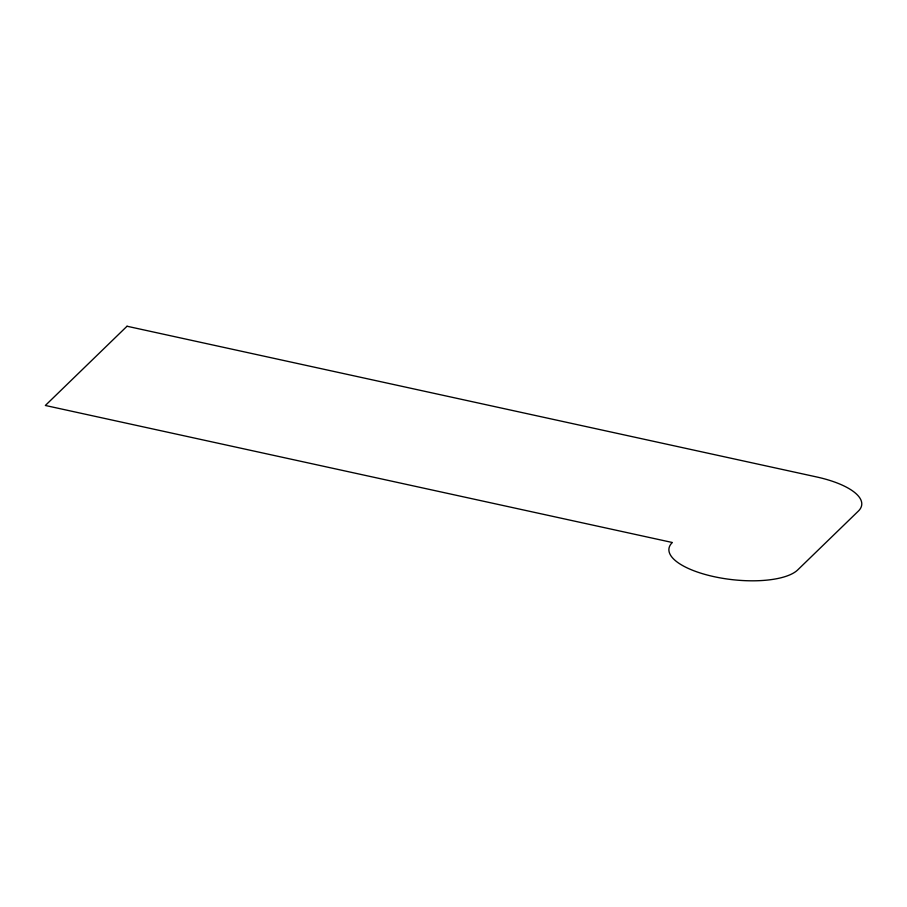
<?xml version="1.0" encoding="UTF-8"?>
<svg xmlns="http://www.w3.org/2000/svg" width="907" height="907" viewBox="0 0 907 907"><rect width="100%" height="100%" fill="white"/><g stroke="black" fill="none" stroke-linecap="round" stroke-linejoin="round"><path stroke-width="1.36" d="M127.025 326.237L45.35 405.474L672.336 542.499A66.506 23.616 6.4 0 0 713.956 576.648A66.506 23.616 6.4 0 0 797.729 569.902L858.328 511.117A66.506 23.616 6.4 0 0 816.708 476.969L127.025 326.237"/></g></svg>
